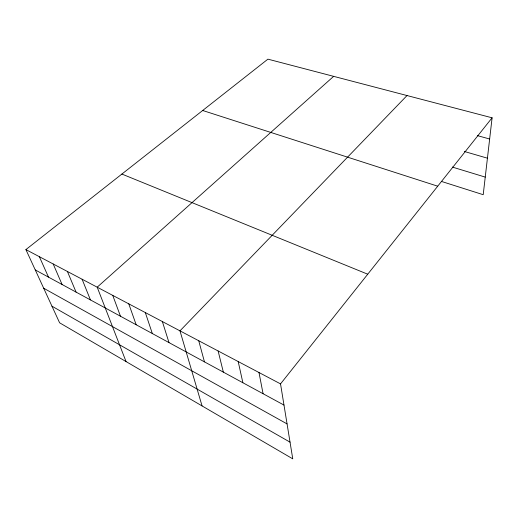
<?xml version="1.0" encoding="UTF-8"?>
<svg xmlns="http://www.w3.org/2000/svg" width="518" height="518" viewBox="0 0 518 518"><rect width="100%" height="100%" fill="white"/><g stroke="black" fill="none" stroke-linecap="round" stroke-linejoin="round"><path stroke-width="0.78" d="M492.1 117.806L280.529 383.883L292.761 458.844L59.609 322.805L25.9 249.592L267.916 59.156L492.1 117.806L483.21 194.697L441.381 181.41M407.019 95.545L179.979 330.853L202.065 405.924M333.65 76.353L97.19 287.186L126.049 361.57M477.518 135.651L489.646 139.012M464.348 151.47L487.432 158.191M452.337 167.074L485.243 177.104M202.674 110.489L437.723 186.195M121.885 174.061L367.735 274.203M25.9 249.592L280.529 383.883M35.269 269.936L283.987 405.082M43.693 288.228L287.056 423.905M51.962 306.183L290.035 442.152M39.355 256.688L48.498 277.124M53.192 263.986L62.089 284.511M67.431 271.497L76.068 292.107M82.09 279.228L90.449 299.922M112.743 295.389L120.48 316.239M128.775 303.846L136.169 324.76M145.312 312.568L152.337 333.547M162.367 321.568L168.998 342.599M198.731 340.74L204.461 361.875M218.123 350.971L223.349 372.138M238.196 361.558L242.877 382.744M258.987 372.52L263.079 393.725"/></g></svg>
